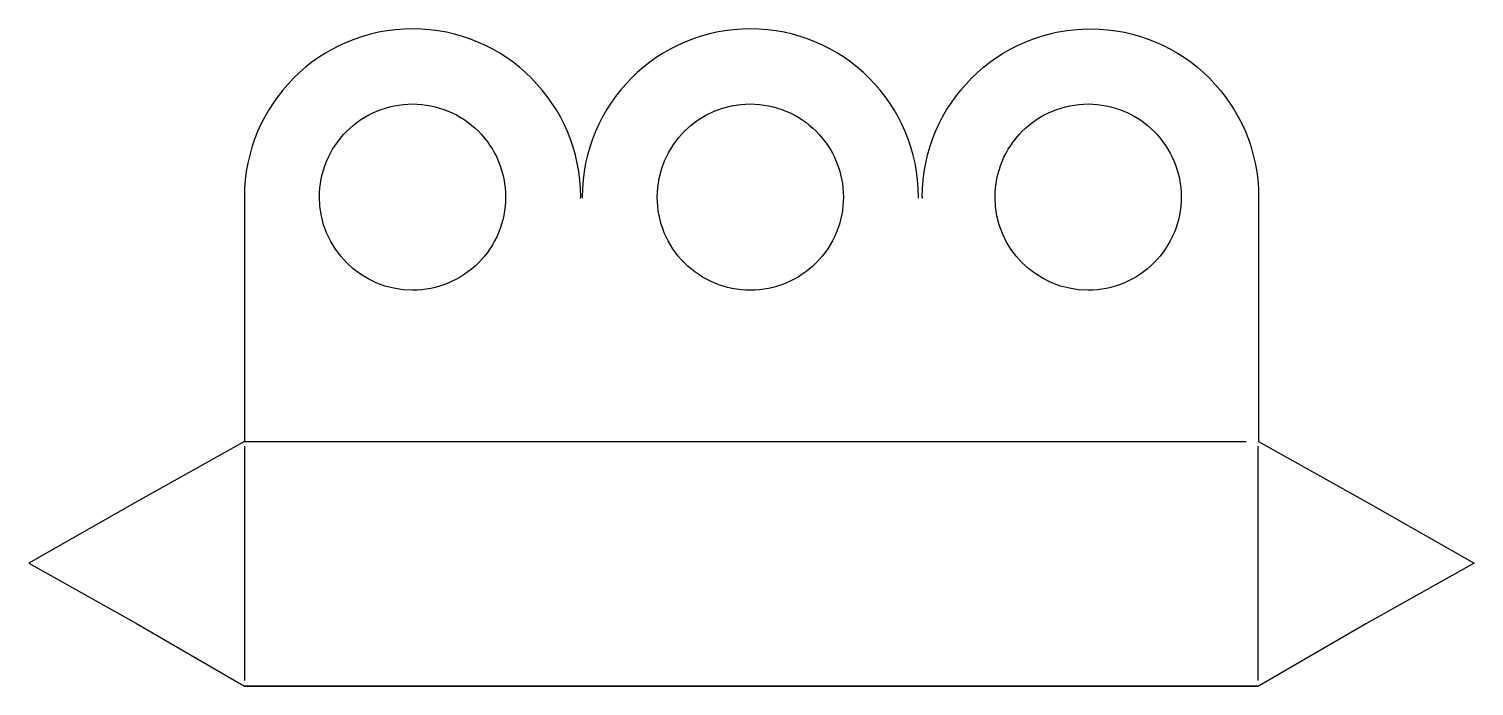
# Model space of a CAD drawing. Extents: x 0 to 193, y 0 to 88.
import ezdxf

# ---------------------------------------------------------------- set-up
doc = ezdxf.new("R2010")
doc.units = 0
doc.layers.get('0').update_dxf_attribs({"linetype": 'CONTINUOUS'})

msp = doc.modelspace()

# ---------------------------------------------------------------- linework, layer by layer
at = {"color": 7}
for p, q in [((28.91595, 65.066584), (28.910261, 65.066584)), ((28.910261, 65.066584), (28.910261, 32.664942)), ((63.710013, 65.222564), (63.710013, 65.222564)), ((73.710083, 65.066584), (73.702331, 65.066584)), ((73.916045, 65.066584), (73.910357, 65.066584)), ((108.710108, 65.222566), (108.710108, 65.222566)), ((118.710178, 65.066584), (118.702426, 65.066584)), ((119.223097, 65.066584), (119.230849, 65.066584)), ((153.710203, 65.222564), (153.710203, 65.222564)), ((164.01723, 65.066584), (164.022918, 65.066584)), ((164.022918, 65.066584), (164.022918, 32.664942)), ((28.910261, 32.656158), (14.294617, 24.484563)), ((28.810016, 32.666464), (162.373971, 32.666464)), ((28.910261, 32.664942), (28.910261, 32.656158)), ((28.912331, 32.035551), (28.912331, 0.825807)), ((73.910357, 32.664942), (73.910357, 32.656158)), ((163.91219, 32.035551), (163.91219, 0.825807)), ((164.022918, 32.664942), (164.022918, 32.656158)), ((164.022918, 32.656158), (178.638562, 24.484563)), ((14.294617, 24.484563), (0.203488, 16.454046)), ((178.638562, 24.484563), (192.729691, 16.454046)), ((0.203488, 16.454046), (14.552482, 8.437999)), ((192.729691, 16.454046), (178.380697, 8.437999)), ((14.552482, 8.437999), (28.912331, 0.100004)), ((178.380697, 8.437999), (164.020849, 0.100004)), ((28.912331, 0.100004), (164.020849, 0.100004)), ((164.020849, 0.100004), (28.912331, 0.100004))]:
    msp.add_line(p, q, dxfattribs=at)
for points in [[(51.309929, 87.622313), (38.939012, 87.622128), (28.910447, 77.593562), (28.910261, 65.222646)], [(73.710083, 65.222646), (73.709927, 77.593763), (63.681049, 87.622414), (51.309929, 87.622313)], [(96.310024, 87.622313), (83.939107, 87.622128), (73.910542, 77.593562), (73.910357, 65.222646)], [(118.710178, 65.222646), (118.710022, 77.593766), (108.681144, 87.622414), (96.310024, 87.622313)], [(119.223097, 65.222646), (119.223253, 77.593763), (129.252131, 87.622414), (141.623251, 87.622313)], [(141.623251, 87.622313), (153.994168, 87.622128), (164.022733, 77.593562), (164.022918, 65.222646)], [(42.541886, 73.990689), (44.867337, 76.31614), (48.021326, 77.622566), (51.310011, 77.622566)], [(51.310011, 77.622566), (54.598696, 77.622566), (57.752685, 76.316141), (60.078137, 73.99069)], [(83.910106, 65.222566), (83.910107, 72.070897), (89.461776, 77.622565), (96.310106, 77.622566)], [(96.310106, 77.622566), (99.598791, 77.622566), (102.75278, 76.316142), (105.078231, 73.990691)], [(132.542077, 73.990689), (134.867528, 76.31614), (138.021516, 77.622566), (141.310201, 77.622566)], [(141.310201, 77.622566), (144.598886, 77.622566), (147.752876, 76.316141), (150.078327, 73.99069)], [(38.910011, 65.222564), (38.910011, 68.511248), (40.216435, 71.665237), (42.541886, 73.990689)], [(60.078137, 73.99069), (62.403589, 71.665238), (63.710014, 68.511249), (63.710013, 65.222564)], [(105.078231, 73.990691), (107.403683, 71.66524), (108.710108, 68.511251), (108.710108, 65.222566)], [(128.910202, 65.222564), (128.910201, 68.511248), (130.216626, 71.665237), (132.542077, 73.990689)], [(150.078327, 73.99069), (152.403779, 71.665238), (153.710204, 68.511249), (153.710203, 65.222564)], [(28.910261, 65.222646), (28.911849, 65.170618), (28.91386, 65.118598), (28.91595, 65.066584)], [(51.310011, 52.822565), (44.461681, 52.822565), (38.910012, 58.374233), (38.910011, 65.222564)], [(63.710013, 65.222564), (63.710013, 61.933879), (62.403587, 58.77989), (60.078136, 56.45444)], [(73.702331, 65.066584), (73.705109, 65.118596), (73.707675, 65.170615), (73.710083, 65.222646)], [(73.910357, 65.222646), (73.911944, 65.170618), (73.913955, 65.118598), (73.916045, 65.066584)], [(87.541982, 56.454441), (85.216531, 58.779893), (83.910106, 61.933882), (83.910106, 65.222566)], [(108.710108, 65.222566), (108.710109, 61.933881), (107.403684, 58.779892), (105.078232, 56.45444)], [(118.702426, 65.066584), (118.705204, 65.118596), (118.70777, 65.170618), (118.710178, 65.222646)], [(119.230849, 65.066584), (119.228071, 65.118596), (119.225504, 65.170615), (119.223097, 65.222646)], [(141.310201, 52.822565), (134.461871, 52.822565), (128.910202, 58.374233), (128.910202, 65.222564)], [(153.710203, 65.222564), (153.710203, 61.933879), (152.403778, 58.77989), (150.078326, 56.45444)], [(164.022918, 65.222646), (164.021331, 65.170618), (164.01932, 65.118598), (164.01723, 65.066584)], [(60.078136, 56.45444), (57.752684, 54.128989), (54.598695, 52.822564), (51.310011, 52.822565)], [(96.310106, 52.822565), (93.021421, 52.822565), (89.867433, 54.12899), (87.541982, 56.454441)], [(105.078232, 56.45444), (102.75278, 54.128989), (99.598791, 52.822564), (96.310106, 52.822565)], [(150.078326, 56.45444), (147.752875, 54.128989), (144.598886, 52.822564), (141.310201, 52.822565)]]:
    msp.add_open_spline(points, degree=3, dxfattribs=at)

doc.saveas('drawing.dxf')
